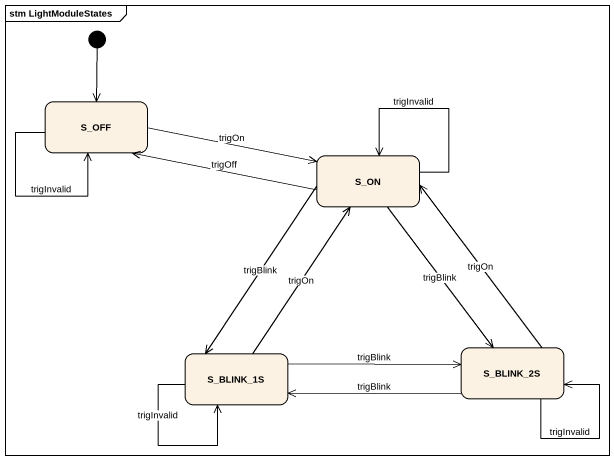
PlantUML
@startuml
mainframe stm LightModuleStates
hide empty description
state S_OFF
state S_ON
state S_BLINK_1S
state S_BLINK_2S
[*] --> S_OFF
S_OFF --> S_OFF : trigInvalid
S_OFF -right-> S_ON : trigOn
S_ON -left-> S_OFF : trigOff
S_ON --> S_ON : trigInvalid
S_ON --> S_BLINK_1S : trigBlink
S_ON --> S_BLINK_2S : trigBlink
S_BLINK_1S -up-> S_ON : trigOn
S_BLINK_1S --> S_BLINK_1S : trigInvalid
S_BLINK_1S -right-> S_BLINK_2S : trigBlink
S_BLINK_2S -up-> S_ON : trigOn
S_BLINK_2S -left-> S_BLINK_1S : trigBlink
S_BLINK_2S --> S_BLINK_2S : trigInvalid
@enduml
